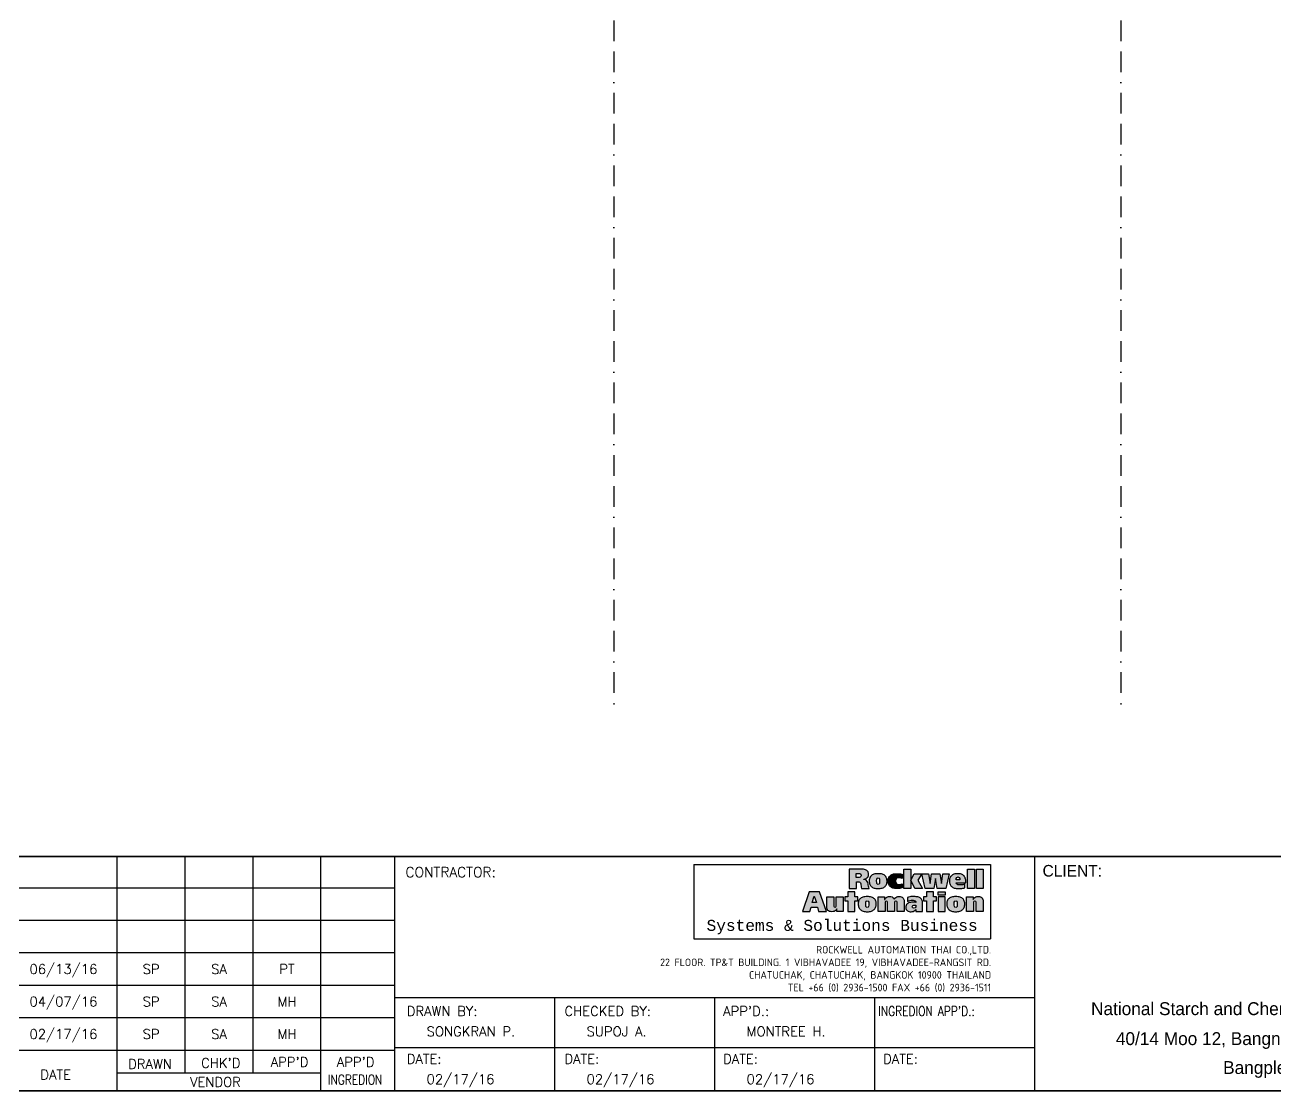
# Model space of a CAD drawing. Header units: metres. Extents: x 0 to 6893, y 0 to 2704.
# Drawn here: x 1394 to 2931, y 0 to 1310 of the extents above; entities that cross this region are included whole.
import ezdxf
from ezdxf.enums import TextEntityAlignment as Align

# ---------------------------------------------------------------- set-up
doc = ezdxf.new("R2010")
doc.units = ezdxf.units.M
doc.linetypes.add('BORDERX2', pattern=[88.9, 25.4, -12.7, 25.4, -12.7, 0, -12.7])
for name, color, linetype in [('GT_1', 9, 'Continuous'), ('HELPPOINT', 7, 'Continuous'), ('MEMBER', 7, 'Continuous'), ('RA_LOGO', 2, 'Continuous'), ('TITLE_BOX', 7, 'Continuous'), ('x01001-FrameArea', 2, 'BORDERX2')]:
    doc.layers.add(name, color=color, linetype=linetype)
doc.styles.add('BOLD', font='monos.ttf')
doc.styles.add('HTX11', font='O8111901')
doc.styles.add('ISO3098B', font='ISO3098B.shx')
doc.styles.add('ROMANS', font='romans.shx', dxfattribs={"width": 0.85, "height": 25})
doc.styles.add('T1', font='browa.ttf', dxfattribs={"height": 1000})

# ---------------------------------------------------------------- blocks, each defined once
blk = doc.blocks.new('RA_LOGO1')
at = {"layer": 'RA_LOGO', "linetype": 'Continuous'}
h = blk.add_hatch(color=1, dxfattribs=at)
h.paths.add_polyline_path([(0.987, 0.539), (1.017, 0.539), (1.033, 0.538), (1.046, 0.533), (1.055, 0.521), (1.061, 0.505), (1.065, 0.484), (1.068, 0.461), (1.071, 0.439), (1.074, 0.42), (1.213, 0.42), (1.207, 0.439), (1.203, 0.46), (1.199, 0.482), (1.195, 0.504), (1.189, 0.526), (1.18, 0.545), (1.166, 0.562), (1.147, 0.575), (1.12, 0.583), (1.142, 0.59), (1.16, 0.598), (1.175, 0.609), (1.188, 0.621), (1.197, 0.637), (1.203, 0.655), (1.205, 0.677), (1.204, 0.694), (1.2, 0.709), (1.194, 0.723), (1.185, 0.734), (1.175, 0.744), (1.162, 0.752), (1.147, 0.759), (1.131, 0.763), (1.112, 0.767), (1.092, 0.769), (1.07, 0.77), (0.853, 0.77), (0.853, 0.42), (0.987, 0.42)])
h.paths.add_polyline_path([(0.981, 0.617), (0.981, 0.692), (1.018, 0.692), (1.044, 0.689), (1.063, 0.679), (1.071, 0.656), (1.066, 0.635), (1.054, 0.623), (1.036, 0.618), (1.016, 0.617)], flags=16)
h = blk.add_hatch(color=1, dxfattribs=at)
h.paths.add_polyline_path([(1.3, 0.676), (1.285, 0.67), (1.271, 0.663), (1.258, 0.654), (1.247, 0.644), (1.238, 0.633), (1.23, 0.62), (1.225, 0.606), (1.22, 0.591), (1.218, 0.574), (1.217, 0.556), (1.218, 0.538), (1.22, 0.522), (1.224, 0.506), (1.229, 0.492), (1.235, 0.479), (1.243, 0.467), (1.253, 0.456), (1.264, 0.447), (1.276, 0.438), (1.29, 0.431), (1.305, 0.425), (1.321, 0.421), (1.339, 0.417), (1.358, 0.415), (1.378, 0.415), (1.399, 0.415), (1.418, 0.417), (1.435, 0.421), (1.452, 0.425), (1.467, 0.431), (1.481, 0.438), (1.493, 0.447), (1.504, 0.456), (1.514, 0.467), (1.522, 0.479), (1.528, 0.492), (1.534, 0.506), (1.537, 0.522), (1.54, 0.538), (1.54, 0.556), (1.539, 0.574), (1.537, 0.591), (1.533, 0.606), (1.527, 0.62), (1.519, 0.633), (1.51, 0.644), (1.499, 0.654), (1.486, 0.663), (1.472, 0.67), (1.456, 0.676), (1.439, 0.681), (1.42, 0.684), (1.4, 0.686), (1.378, 0.687), (1.357, 0.686), (1.336, 0.684), (1.317, 0.681)])
h.paths.add_polyline_path([(1.36, 0.605), (1.378, 0.612), (1.396, 0.605), (1.404, 0.584), (1.406, 0.556), (1.405, 0.529), (1.401, 0.508), (1.393, 0.494), (1.378, 0.49), (1.364, 0.494), (1.356, 0.508), (1.352, 0.529), (1.351, 0.556), (1.353, 0.584)], flags=16)
for color, points in [(1, [(1.697, 0.575), (1.705, 0.591), (1.718, 0.603), (1.735, 0.61), (1.756, 0.612), (1.778, 0.61), (1.796, 0.606), (1.813, 0.599), (1.813, 0.676), (1.793, 0.681), (1.771, 0.684), (1.748, 0.686), (1.721, 0.687), (1.699, 0.686), (1.679, 0.684), (1.66, 0.681), (1.643, 0.676), (1.627, 0.67), (1.613, 0.663), (1.601, 0.654), (1.59, 0.644), (1.581, 0.633), (1.573, 0.62), (1.567, 0.606), (1.563, 0.591), (1.561, 0.574), (1.56, 0.556), (1.56, 0.538), (1.563, 0.522), (1.566, 0.506), (1.572, 0.492), (1.578, 0.479), (1.586, 0.467), (1.596, 0.456), (1.607, 0.447), (1.619, 0.438), (1.632, 0.431), (1.648, 0.425), (1.664, 0.421), (1.682, 0.417), (1.701, 0.415), (1.721, 0.415), (1.748, 0.415), (1.772, 0.418), (1.794, 0.422), (1.815, 0.428), (1.815, 0.505), (1.797, 0.496), (1.778, 0.491), (1.756, 0.49), (1.735, 0.492), (1.718, 0.5), (1.705, 0.514), (1.697, 0.531), (1.694, 0.554)]), (1, [(3.007, 0.42), (3.13, 0.42), (3.13, 0.769), (3.007, 0.769)]), (1, [(3.292, 0.769), (3.169, 0.769), (3.169, 0.42), (3.292, 0.42)]), (1, [(2.233, 0.42), (2.391, 0.42), (2.423, 0.598), (2.424, 0.598), (2.455, 0.42), (2.612, 0.42), (2.671, 0.681), (2.556, 0.681), (2.533, 0.511), (2.532, 0.511), (2.503, 0.681), (2.351, 0.681), (2.324, 0.511), (2.323, 0.511), (2.298, 0.681), (2.174, 0.681)]), (252, [(0.745, 0.265), (0.617, 0.265), (0.617, 0.112), (0.617, 0.096), (0.611, 0.082), (0.594, 0.076), (0.579, 0.082), (0.573, 0.096), (0.572, 0.112), (0.572, 0.265), (0.444, 0.265), (0.444, 0.081), (0.445, 0.062), (0.449, 0.046), (0.455, 0.031), (0.465, 0.018), (0.478, 0.008), (0.494, 0.001), (0.513, -0.004), (0.537, -0.006), (0.558, -0.004), (0.579, 0.001), (0.597, 0.011), (0.612, 0.026), (0.625, 0.047), (0.625, 0), (0.745, 0)]), (252, [(0.956, 0.191), (1.011, 0.191), (1.011, 0.265), (0.956, 0.265), (0.956, 0.355), (0.828, 0.355), (0.828, 0.265), (0.774, 0.265), (0.774, 0.191), (0.828, 0.191), (0.828, 0), (0.956, 0)]), (252, [(1.505, 0.153), (1.505, 0.169), (1.511, 0.183), (1.528, 0.189), (1.543, 0.183), (1.549, 0.169), (1.55, 0.153), (1.55, 0), (1.678, 0), (1.678, 0.153), (1.679, 0.169), (1.685, 0.183), (1.701, 0.189), (1.717, 0.183), (1.723, 0.169), (1.724, 0.153), (1.724, 0), (1.852, 0), (1.852, 0.159), (1.851, 0.173), (1.851, 0.187), (1.85, 0.202), (1.847, 0.215), (1.843, 0.228), (1.836, 0.24), (1.827, 0.25), (1.816, 0.259), (1.8, 0.265), (1.781, 0.269), (1.758, 0.271), (1.738, 0.269), (1.717, 0.264), (1.698, 0.255), (1.682, 0.242), (1.672, 0.225), (1.663, 0.242), (1.649, 0.255), (1.631, 0.264), (1.61, 0.269), (1.589, 0.271), (1.57, 0.27), (1.551, 0.266), (1.535, 0.259), (1.52, 0.249), (1.508, 0.236), (1.497, 0.217), (1.497, 0.265), (1.377, 0.265), (1.377, 0), (1.505, 0)]), (252, [(2.257, 0), (2.386, 0), (2.386, 0.191), (2.441, 0.191), (2.441, 0.265), (2.386, 0.265), (2.386, 0.355), (2.257, 0.355), (2.257, 0.265), (2.203, 0.265), (2.203, 0.191), (2.257, 0.191)]), (252, [(3.117, 0.153), (3.117, 0.169), (3.123, 0.183), (3.14, 0.189), (3.155, 0.183), (3.161, 0.169), (3.162, 0.153), (3.162, 0), (3.29, 0), (3.29, 0.184), (3.289, 0.203), (3.285, 0.219), (3.279, 0.234), (3.269, 0.247), (3.256, 0.257), (3.24, 0.265), (3.221, 0.269), (3.197, 0.271), (3.176, 0.269), (3.155, 0.263), (3.137, 0.253), (3.122, 0.239), (3.109, 0.217), (3.109, 0.265), (2.989, 0.265), (2.989, 0), (3.117, 0)])]:
    blk.add_hatch(color=color, dxfattribs=at).paths.add_polyline_path(points)
h = blk.add_hatch(color=1, dxfattribs=at)
h.paths.add_polyline_path([(1.973, 0.769), (1.847, 0.769), (1.847, 0.42), (1.973, 0.42), (1.973, 0.566)])
h.paths.add_polyline_path([(1.974, 0.566), (2.045, 0.42), (2.187, 0.42), (2.101, 0.566), (2.173, 0.681), (2.036, 0.681)])
h = blk.add_hatch(color=1, dxfattribs=at)
h.paths.add_polyline_path([(2.817, 0.415), (2.838, 0.415), (2.859, 0.415), (2.88, 0.416), (2.901, 0.418), (2.92, 0.421), (2.938, 0.425), (2.956, 0.43), (2.956, 0.497), (2.939, 0.49), (2.918, 0.485), (2.895, 0.482), (2.87, 0.481), (2.849, 0.482), (2.83, 0.485), (2.815, 0.493), (2.804, 0.504), (2.8, 0.521), (2.975, 0.521), (2.975, 0.536), (2.974, 0.555), (2.972, 0.572), (2.969, 0.589), (2.965, 0.605), (2.96, 0.619), (2.953, 0.632), (2.944, 0.645), (2.934, 0.655), (2.922, 0.665), (2.909, 0.673), (2.894, 0.679), (2.877, 0.683), (2.858, 0.686), (2.838, 0.687), (2.816, 0.686), (2.795, 0.684), (2.777, 0.681), (2.759, 0.676), (2.744, 0.67), (2.73, 0.663), (2.717, 0.654), (2.706, 0.644), (2.697, 0.633), (2.69, 0.62), (2.684, 0.606), (2.679, 0.591), (2.677, 0.574), (2.676, 0.556), (2.677, 0.538), (2.679, 0.522), (2.683, 0.507), (2.688, 0.492), (2.694, 0.479), (2.702, 0.467), (2.712, 0.456), (2.723, 0.447), (2.735, 0.438), (2.749, 0.431), (2.764, 0.425), (2.78, 0.421), (2.798, 0.417)])
h.paths.add_polyline_path([(2.799, 0.576), (2.801, 0.598), (2.811, 0.618), (2.834, 0.627), (2.855, 0.618), (2.864, 0.598), (2.865, 0.576)], flags=16)
h = blk.add_hatch(color=252, dxfattribs=at)
h.paths.add_polyline_path([(0.272, 0.077), (0.296, 0), (0.439, 0), (0.312, 0.355), (0.124, 0.355), (0, 0), (0.136, 0), (0.158, 0.077)])
h.paths.add_polyline_path([(0.255, 0.162), (0.177, 0.162), (0.216, 0.28)], flags=16)
h = blk.add_hatch(color=252, dxfattribs=at)
h.paths.add_polyline_path([(1.14, -0.003), (1.159, -0.005), (1.18, -0.006), (1.201, -0.005), (1.22, -0.003), (1.238, 0), (1.255, 0.005), (1.27, 0.011), (1.284, 0.018), (1.297, 0.027), (1.308, 0.036), (1.317, 0.047), (1.326, 0.06), (1.333, 0.073), (1.338, 0.087), (1.342, 0.103), (1.344, 0.12), (1.345, 0.137), (1.344, 0.156), (1.341, 0.173), (1.337, 0.188), (1.331, 0.203), (1.323, 0.216), (1.313, 0.227), (1.302, 0.238), (1.29, 0.246), (1.275, 0.254), (1.259, 0.26), (1.242, 0.265), (1.223, 0.268), (1.202, 0.27), (1.18, 0.271), (1.158, 0.27), (1.137, 0.268), (1.118, 0.265), (1.101, 0.26), (1.085, 0.254), (1.071, 0.246), (1.058, 0.238), (1.047, 0.227), (1.038, 0.216), (1.03, 0.203), (1.024, 0.188), (1.02, 0.173), (1.017, 0.156), (1.016, 0.137), (1.017, 0.12), (1.019, 0.103), (1.023, 0.087), (1.028, 0.073), (1.035, 0.06), (1.043, 0.047), (1.053, 0.036), (1.064, 0.027), (1.076, 0.018), (1.09, 0.011), (1.105, 0.005), (1.122, 0)])
h.paths.add_polyline_path([(1.165, 0.075), (1.157, 0.089), (1.153, 0.111), (1.152, 0.137), (1.154, 0.166), (1.162, 0.187), (1.18, 0.195), (1.198, 0.187), (1.207, 0.166), (1.208, 0.137), (1.207, 0.111), (1.204, 0.089), (1.195, 0.075), (1.18, 0.07)], flags=16)
h = blk.add_hatch(color=252, dxfattribs=at)
h.paths.add_polyline_path([(1.883, 0.052), (1.889, 0.036), (1.899, 0.023), (1.911, 0.012), (1.926, 0.004), (1.942, -0.001), (1.96, -0.005), (1.978, -0.006), (1.999, -0.004), (2.019, 0.001), (2.037, 0.01), (2.052, 0.022), (2.065, 0.04), (2.065, 0), (2.184, 0), (2.184, 0.161), (2.183, 0.18), (2.179, 0.197), (2.173, 0.212), (2.165, 0.225), (2.155, 0.236), (2.144, 0.245), (2.131, 0.252), (2.117, 0.258), (2.102, 0.263), (2.086, 0.266), (2.07, 0.268), (2.054, 0.27), (2.038, 0.271), (2.022, 0.271), (1.995, 0.27), (1.973, 0.269), (1.953, 0.266), (1.933, 0.261), (1.911, 0.256), (1.911, 0.181), (1.932, 0.19), (1.954, 0.197), (1.977, 0.202), (2, 0.204), (2.019, 0.203), (2.037, 0.2), (2.053, 0.194), (2.063, 0.183), (2.067, 0.165), (2.053, 0.167), (2.036, 0.168), (2.018, 0.169), (2, 0.168), (1.983, 0.167), (1.965, 0.164), (1.948, 0.16), (1.933, 0.154), (1.918, 0.147), (1.906, 0.137), (1.896, 0.125), (1.888, 0.11), (1.883, 0.092), (1.881, 0.072)])
h.paths.add_polyline_path([(1.998, 0.086), (2.007, 0.106), (2.028, 0.115), (2.055, 0.116), (2.067, 0.116), (2.067, 0.108), (2.063, 0.086), (2.05, 0.068), (2.028, 0.061), (2.011, 0.064), (2.001, 0.072)], flags=16)
h = blk.add_hatch(color=252, dxfattribs=at)
h.paths.add_polyline_path([(2.471, 0), (2.599, 0), (2.599, 0.264), (2.471, 0.264)])
h.paths.add_polyline_path([(2.599, 0.296), (2.599, 0.355), (2.471, 0.355), (2.471, 0.296)])
h = blk.add_hatch(color=252, dxfattribs=at)
h.paths.add_polyline_path([(2.751, -0.003), (2.77, -0.005), (2.791, -0.006), (2.811, -0.005), (2.831, -0.003), (2.849, 0), (2.865, 0.005), (2.881, 0.011), (2.895, 0.018), (2.907, 0.027), (2.918, 0.036), (2.928, 0.047), (2.936, 0.06), (2.943, 0.073), (2.948, 0.087), (2.952, 0.103), (2.955, 0.12), (2.955, 0.137), (2.954, 0.156), (2.952, 0.173), (2.947, 0.188), (2.941, 0.203), (2.934, 0.216), (2.924, 0.227), (2.913, 0.238), (2.9, 0.246), (2.886, 0.254), (2.87, 0.26), (2.852, 0.265), (2.833, 0.268), (2.813, 0.27), (2.791, 0.271), (2.769, 0.27), (2.748, 0.268), (2.729, 0.265), (2.711, 0.26), (2.695, 0.254), (2.681, 0.246), (2.669, 0.238), (2.658, 0.227), (2.648, 0.216), (2.64, 0.203), (2.634, 0.188), (2.63, 0.173), (2.628, 0.156), (2.627, 0.137), (2.627, 0.12), (2.63, 0.103), (2.633, 0.087), (2.639, 0.073), (2.645, 0.06), (2.654, 0.047), (2.663, 0.036), (2.674, 0.027), (2.687, 0.018), (2.701, 0.011), (2.716, 0.005), (2.733, 0)])
h.paths.add_polyline_path([(2.776, 0.075), (2.768, 0.089), (2.764, 0.111), (2.763, 0.137), (2.765, 0.166), (2.773, 0.187), (2.791, 0.195), (2.809, 0.187), (2.817, 0.166), (2.819, 0.137), (2.818, 0.111), (2.814, 0.089), (2.806, 0.075), (2.791, 0.07)], flags=16)
at = {"layer": 'RA_LOGO', "color": 1, "linetype": 'Continuous'}
for points in [[(1.147, 0.759), (1.131, 0.763), (1.112, 0.767), (1.092, 0.769), (1.07, 0.77), (0.853, 0.77), (0.853, 0.42), (0.987, 0.42), (0.987, 0.539), (1.017, 0.539), (1.033, 0.538), (1.046, 0.533), (1.055, 0.521), (1.061, 0.505), (1.065, 0.484), (1.068, 0.461), (1.071, 0.439), (1.074, 0.42), (1.213, 0.42), (1.207, 0.439), (1.203, 0.46), (1.199, 0.482), (1.195, 0.504), (1.189, 0.526), (1.18, 0.545), (1.166, 0.562), (1.147, 0.575), (1.121, 0.583), (1.121, 0.584), (1.142, 0.59), (1.16, 0.598), (1.175, 0.609), (1.188, 0.621), (1.197, 0.637), (1.203, 0.655), (1.205, 0.677), (1.204, 0.694), (1.2, 0.709), (1.194, 0.723), (1.185, 0.734), (1.175, 0.744), (1.162, 0.752)], [(1.016, 0.617), (0.981, 0.617), (0.981, 0.692), (1.018, 0.692), (1.044, 0.689), (1.063, 0.679), (1.071, 0.656), (1.066, 0.635), (1.054, 0.623), (1.036, 0.618)], [(1.456, 0.676), (1.439, 0.681), (1.42, 0.684), (1.4, 0.686), (1.378, 0.687), (1.357, 0.686), (1.336, 0.684), (1.317, 0.681), (1.3, 0.676), (1.285, 0.67), (1.271, 0.663), (1.258, 0.654), (1.247, 0.644), (1.238, 0.633), (1.23, 0.62), (1.225, 0.606), (1.22, 0.591), (1.218, 0.574), (1.217, 0.556), (1.217, 0.556), (1.218, 0.538), (1.22, 0.522), (1.224, 0.506), (1.229, 0.492), (1.235, 0.479), (1.243, 0.467), (1.253, 0.456), (1.264, 0.447), (1.276, 0.438), (1.29, 0.431), (1.305, 0.425), (1.321, 0.421), (1.339, 0.417), (1.358, 0.415), (1.378, 0.415), (1.399, 0.415), (1.418, 0.417), (1.435, 0.421), (1.452, 0.425), (1.467, 0.431), (1.481, 0.438), (1.493, 0.447), (1.504, 0.456), (1.514, 0.467), (1.522, 0.479), (1.528, 0.492), (1.534, 0.506), (1.537, 0.522), (1.54, 0.538), (1.54, 0.556), (1.539, 0.574), (1.537, 0.591), (1.533, 0.606), (1.527, 0.62), (1.519, 0.633), (1.51, 0.644), (1.499, 0.654), (1.486, 0.663), (1.472, 0.67)], [(1.679, 0.684), (1.699, 0.686), (1.721, 0.687), (1.748, 0.686), (1.771, 0.684), (1.793, 0.681), (1.813, 0.676), (1.813, 0.599), (1.796, 0.606), (1.778, 0.61), (1.756, 0.612), (1.735, 0.61), (1.718, 0.603), (1.705, 0.591), (1.697, 0.575), (1.694, 0.554), (1.697, 0.531), (1.705, 0.514), (1.718, 0.5), (1.735, 0.492), (1.756, 0.49), (1.778, 0.491), (1.797, 0.496), (1.815, 0.505), (1.815, 0.428), (1.794, 0.422), (1.772, 0.418), (1.748, 0.415), (1.721, 0.415), (1.701, 0.415), (1.682, 0.417), (1.664, 0.421), (1.648, 0.425), (1.632, 0.431), (1.619, 0.438), (1.607, 0.447), (1.596, 0.456), (1.586, 0.467), (1.578, 0.479), (1.572, 0.492), (1.566, 0.506), (1.563, 0.522), (1.56, 0.538), (1.56, 0.556), (1.561, 0.574), (1.563, 0.591), (1.567, 0.606), (1.573, 0.62), (1.581, 0.633), (1.59, 0.644), (1.601, 0.654), (1.613, 0.663), (1.627, 0.67), (1.643, 0.676), (1.66, 0.681)], [(1.973, 0.42), (1.847, 0.42), (1.847, 0.769), (1.973, 0.769), (1.973, 0.566), (1.974, 0.566), (1.973, 0.566)], [(2.817, 0.415), (2.838, 0.415), (2.859, 0.415), (2.88, 0.416), (2.901, 0.418), (2.92, 0.421), (2.938, 0.425), (2.956, 0.43), (2.956, 0.497), (2.939, 0.49), (2.918, 0.485), (2.895, 0.482), (2.87, 0.481), (2.849, 0.482), (2.83, 0.485), (2.815, 0.493), (2.804, 0.504), (2.8, 0.521), (2.975, 0.521), (2.975, 0.536), (2.974, 0.555), (2.972, 0.572), (2.969, 0.589), (2.965, 0.605), (2.96, 0.619), (2.953, 0.632), (2.944, 0.645), (2.934, 0.655), (2.922, 0.665), (2.909, 0.673), (2.894, 0.679), (2.877, 0.683), (2.858, 0.686), (2.838, 0.687), (2.816, 0.686), (2.795, 0.684), (2.777, 0.681), (2.759, 0.676), (2.744, 0.67), (2.73, 0.663), (2.717, 0.654), (2.706, 0.644), (2.697, 0.633), (2.69, 0.62), (2.684, 0.606), (2.679, 0.591), (2.677, 0.574), (2.676, 0.556), (2.676, 0.556), (2.677, 0.538), (2.679, 0.522), (2.683, 0.507), (2.688, 0.492), (2.694, 0.479), (2.702, 0.467), (2.712, 0.456), (2.723, 0.447), (2.735, 0.438), (2.749, 0.431), (2.764, 0.425), (2.78, 0.421), (2.798, 0.417)], [(3.007, 0.42), (3.007, 0.769), (3.13, 0.769), (3.13, 0.42)], [(3.169, 0.42), (3.169, 0.769), (3.292, 0.769), (3.292, 0.42)], [(1.351, 0.556), (1.353, 0.584), (1.36, 0.605), (1.378, 0.612), (1.396, 0.605), (1.404, 0.584), (1.406, 0.556), (1.405, 0.529), (1.401, 0.508), (1.393, 0.494), (1.378, 0.49), (1.364, 0.494), (1.356, 0.508), (1.352, 0.529)], [(2.045, 0.42), (1.974, 0.566), (2.036, 0.681), (2.173, 0.681), (2.101, 0.566), (2.187, 0.42)], [(2.455, 0.42), (2.424, 0.598), (2.423, 0.598), (2.391, 0.42), (2.233, 0.42), (2.174, 0.681), (2.298, 0.681), (2.323, 0.511), (2.324, 0.511), (2.351, 0.681), (2.503, 0.681), (2.532, 0.511), (2.533, 0.511), (2.556, 0.681), (2.671, 0.681), (2.612, 0.42)], [(2.865, 0.576), (2.799, 0.576), (2.801, 0.598), (2.811, 0.618), (2.834, 0.627), (2.855, 0.618), (2.864, 0.598)]]:
    blk.add_lwpolyline(points, close=True, dxfattribs=at)
at = {"layer": 'RA_LOGO', "color": 252, "linetype": 'Continuous'}
for points in [[(0.296, 0), (0.439, 0), (0.312, 0.355), (0.124, 0.355), (0, 0), (0.136, 0), (0.158, 0.077), (0.272, 0.077)], [(0.216, 0.279), (0.217, 0.279), (0.255, 0.162), (0.177, 0.162)], [(0.455, 0.031), (0.449, 0.046), (0.445, 0.062), (0.444, 0.081), (0.444, 0.265), (0.572, 0.265), (0.572, 0.112), (0.573, 0.096), (0.579, 0.082), (0.594, 0.076), (0.611, 0.082), (0.617, 0.096), (0.617, 0.112), (0.617, 0.265), (0.745, 0.265), (0.745, 0), (0.625, 0), (0.625, 0.045), (0.624, 0.045), (0.612, 0.026), (0.597, 0.011), (0.579, 0.001), (0.558, -0.004), (0.537, -0.006), (0.513, -0.004), (0.494, 0.001), (0.478, 0.008), (0.465, 0.018)], [(0.956, 0.191), (1.011, 0.191), (1.011, 0.265), (0.956, 0.265), (0.956, 0.355), (0.828, 0.355), (0.828, 0.265), (0.774, 0.265), (0.774, 0.191), (0.828, 0.191), (0.828, 0), (0.956, 0)], [(1.158, 0.27), (1.137, 0.268), (1.118, 0.265), (1.101, 0.26), (1.085, 0.254), (1.071, 0.246), (1.058, 0.238), (1.047, 0.227), (1.038, 0.216), (1.03, 0.203), (1.024, 0.188), (1.02, 0.173), (1.017, 0.156), (1.016, 0.137), (1.016, 0.137), (1.017, 0.12), (1.019, 0.103), (1.023, 0.087), (1.028, 0.073), (1.035, 0.06), (1.043, 0.047), (1.053, 0.036), (1.064, 0.027), (1.076, 0.018), (1.09, 0.011), (1.105, 0.005), (1.122, 0), (1.14, -0.003), (1.159, -0.005), (1.18, -0.006), (1.201, -0.005), (1.22, -0.003), (1.238, 0), (1.255, 0.005), (1.27, 0.011), (1.284, 0.018), (1.297, 0.027), (1.308, 0.036), (1.317, 0.047), (1.326, 0.06), (1.333, 0.073), (1.338, 0.087), (1.342, 0.103), (1.344, 0.12), (1.345, 0.137), (1.345, 0.137), (1.344, 0.156), (1.341, 0.173), (1.337, 0.188), (1.331, 0.203), (1.323, 0.216), (1.313, 0.227), (1.302, 0.238), (1.29, 0.246), (1.275, 0.254), (1.259, 0.26), (1.242, 0.265), (1.223, 0.268), (1.202, 0.27), (1.18, 0.271), (1.18, 0.271)], [(1.549, 0.169), (1.543, 0.183), (1.528, 0.189), (1.511, 0.183), (1.505, 0.169), (1.505, 0.153), (1.505, 0), (1.377, 0), (1.377, 0.265), (1.497, 0.265), (1.497, 0.219), (1.499, 0.219), (1.508, 0.236), (1.52, 0.249), (1.535, 0.259), (1.551, 0.266), (1.57, 0.27), (1.589, 0.271), (1.61, 0.269), (1.631, 0.264), (1.649, 0.255), (1.663, 0.242), (1.672, 0.226), (1.673, 0.226), (1.682, 0.242), (1.698, 0.255), (1.717, 0.264), (1.738, 0.269), (1.758, 0.271), (1.781, 0.269), (1.8, 0.265), (1.816, 0.259), (1.827, 0.25), (1.836, 0.24), (1.843, 0.228), (1.847, 0.215), (1.85, 0.202), (1.851, 0.187), (1.851, 0.173), (1.852, 0.159), (1.852, 0), (1.724, 0), (1.724, 0.153), (1.723, 0.169), (1.717, 0.183), (1.701, 0.189), (1.685, 0.183), (1.679, 0.169), (1.678, 0.153), (1.678, 0), (1.55, 0), (1.55, 0.153)], [(1.973, 0.269), (1.953, 0.266), (1.933, 0.261), (1.911, 0.256), (1.911, 0.181), (1.932, 0.19), (1.954, 0.197), (1.977, 0.202), (2, 0.204), (2.019, 0.203), (2.037, 0.2), (2.053, 0.194), (2.063, 0.183), (2.067, 0.165), (2.053, 0.167), (2.036, 0.168), (2.018, 0.169), (2, 0.168), (1.983, 0.167), (1.965, 0.164), (1.948, 0.16), (1.933, 0.154), (1.918, 0.147), (1.906, 0.137), (1.896, 0.125), (1.888, 0.11), (1.883, 0.092), (1.881, 0.072), (1.881, 0.072), (1.883, 0.052), (1.889, 0.036), (1.899, 0.023), (1.911, 0.012), (1.926, 0.004), (1.942, -0.001), (1.96, -0.005), (1.978, -0.006), (1.999, -0.004), (2.019, 0.001), (2.037, 0.01), (2.052, 0.022), (2.064, 0.038), (2.065, 0.038), (2.065, 0), (2.184, 0), (2.184, 0.161), (2.183, 0.18), (2.179, 0.197), (2.173, 0.212), (2.165, 0.225), (2.155, 0.236), (2.144, 0.245), (2.131, 0.252), (2.117, 0.258), (2.102, 0.263), (2.086, 0.266), (2.07, 0.268), (2.054, 0.27), (2.038, 0.271), (2.022, 0.271), (1.995, 0.27)], [(2.386, 0), (2.386, 0.191), (2.441, 0.191), (2.441, 0.265), (2.386, 0.265), (2.386, 0.355), (2.257, 0.355), (2.257, 0.265), (2.203, 0.265), (2.203, 0.191), (2.257, 0.191), (2.257, 0)], [(2.471, 0.296), (2.471, 0.355), (2.599, 0.355), (2.599, 0.296)], [(2.599, 0), (2.599, 0.264), (2.471, 0.264), (2.471, 0)], [(2.87, 0.26), (2.852, 0.265), (2.833, 0.268), (2.813, 0.27), (2.791, 0.271), (2.769, 0.27), (2.748, 0.268), (2.729, 0.265), (2.711, 0.26), (2.695, 0.254), (2.681, 0.246), (2.669, 0.238), (2.658, 0.227), (2.648, 0.216), (2.64, 0.203), (2.634, 0.188), (2.63, 0.173), (2.628, 0.156), (2.627, 0.137), (2.627, 0.137), (2.627, 0.12), (2.63, 0.103), (2.633, 0.087), (2.639, 0.073), (2.645, 0.06), (2.654, 0.047), (2.663, 0.036), (2.674, 0.027), (2.687, 0.018), (2.701, 0.011), (2.716, 0.005), (2.733, 0), (2.751, -0.003), (2.77, -0.005), (2.791, -0.006), (2.811, -0.005), (2.831, -0.003), (2.849, 0), (2.865, 0.005), (2.881, 0.011), (2.895, 0.018), (2.907, 0.027), (2.918, 0.036), (2.928, 0.047), (2.936, 0.06), (2.943, 0.073), (2.948, 0.087), (2.952, 0.103), (2.955, 0.12), (2.955, 0.137), (2.955, 0.137), (2.954, 0.156), (2.952, 0.173), (2.947, 0.188), (2.941, 0.203), (2.934, 0.216), (2.924, 0.227), (2.913, 0.238), (2.9, 0.246), (2.886, 0.254)], [(3.117, 0.169), (3.117, 0.153), (3.117, 0), (2.989, 0), (2.989, 0.265), (3.109, 0.265), (3.109, 0.219), (3.11, 0.219), (3.122, 0.239), (3.137, 0.253), (3.155, 0.263), (3.176, 0.269), (3.197, 0.271), (3.221, 0.269), (3.24, 0.265), (3.256, 0.257), (3.269, 0.247), (3.279, 0.234), (3.285, 0.219), (3.289, 0.203), (3.29, 0.184), (3.29, 0), (3.162, 0), (3.162, 0.153), (3.161, 0.169), (3.155, 0.183), (3.14, 0.189), (3.123, 0.183)], [(1.152, 0.137), (1.154, 0.166), (1.162, 0.187), (1.18, 0.195), (1.198, 0.187), (1.207, 0.166), (1.208, 0.137), (1.207, 0.111), (1.204, 0.089), (1.195, 0.075), (1.18, 0.07), (1.165, 0.075), (1.157, 0.089), (1.153, 0.111)], [(2.067, 0.108), (2.063, 0.086), (2.05, 0.068), (2.028, 0.061), (2.011, 0.064), (2.001, 0.072), (1.998, 0.086), (2.007, 0.106), (2.028, 0.115), (2.055, 0.116), (2.067, 0.116)], [(2.763, 0.137), (2.765, 0.166), (2.773, 0.187), (2.791, 0.195), (2.809, 0.187), (2.817, 0.166), (2.819, 0.137), (2.818, 0.111), (2.814, 0.089), (2.806, 0.075), (2.791, 0.07), (2.776, 0.075), (2.768, 0.089), (2.764, 0.111)]]:
    blk.add_lwpolyline(points, close=True, dxfattribs=at)
blk = doc.blocks.new('TPA')
at = {"color": 0}
for p, q in [((565225.5, 502262.6), (565225.5, 502159)), ((565225.5, 502262.6), (565640.1, 502262.6)), ((565640.1, 502262.6), (565640.1, 502159)), ((565225.5, 502159), (565640.1, 502159))]:
    blk.add_line(p, q, dxfattribs=at)
at = {"layer": 'GT_1', "color": 4, "flags": 128}
for points in [[(564419.8, 501946.4), (564419.8, 502273.8)], [(564514.7, 501971.1), (564514.7, 502273.8)], [(564609.7, 501971.2), (564609.7, 502273.8)], [(564704.3, 501946.4), (564704.3, 502273.8)], [(564807.7, 501946.4), (564807.7, 502273.8)], [(565702.1, 501946.4), (565702.1, 502273.8)], [(564807.7, 502229.7), (562706.8, 502229.7)], [(564807.7, 502184.4), (562706.8, 502184.4)], [(564807.7, 502139.1), (562706.8, 502139.1)], [(564807.7, 502093.7), (562706.8, 502093.7)], [(565702.1, 502076.3), (564807.7, 502076.3)], [(565031.3, 501946.4), (565031.3, 502076.3)], [(565254.9, 501946.4), (565254.9, 502076.3)], [(565478.5, 501946.4), (565478.5, 502076.3)], [(564807.7, 502048.3), (562706.8, 502048.3)], [(565702.1, 502006.4), (564807.7, 502006.4)], [(564807.6, 502003), (562706.8, 502003)], [(564704.3, 501971.1), (564419.8, 501971.1)]]:
    blk.add_lwpolyline(points, dxfattribs=at)
at = {"layer": 'HELPPOINT', "color": 4, "lineweight": 35}
blk.add_line((567131, 501946.4), (562706.8, 501946.4), dxfattribs=at)
blk.add_line((567131, 501946.4), (562706.8, 501946.4), dxfattribs=at)
at = {"layer": 'MEMBER', "color": 4, "lineweight": 35}
blk.add_line((562706.8, 502273.8), (567131, 502273.8), dxfattribs=at)
blk.add_line((562706.8, 502273.8), (567131, 502273.8), dxfattribs=at)
at = {"color": 0, "xscale": 76.7727272878401, "yscale": 76.77272728795651, "zscale": 76.772727288}
blk.add_blockref('RA_LOGO1', (565377.2, 502197.1), dxfattribs=at)
at = {"color": 0, "insert": (565243.3, 502185.3), "char_height": 15.355, "width": 438.272, "attachment_point": 1, "style": 'BOLD'}
blk.add_mtext('{\\W1.04;Systems & Solutions Business}', dxfattribs=at)
at = {"color": 4, "insert": (565640.9, 502148.9), "char_height": 10.5571, "width": 527.854, "attachment_point": 3, "style": 'ISO3098B'}
blk.add_mtext('ROCKWELL AUTOMATION THAI CO.,LTD.\\P22 FLOOR. TP&T BUILDING. 1 VIBHAVADEE 19, VIBHAVADEE-RANGSIT RD. CHATUCHAK, CHATUCHAK, BANGKOK 10900 THAILAND\\PTEL +66 (0) 2936-1500 FAX +66 (0) 2936-1511', dxfattribs=at)
at = {"style": 'HTX11'}
for tag, p in [('A', (566704.3, 502037.1)), ('B', (567038.2, 501963.3))]:
    blk.add_attdef(tag, text='', height=16.8, dxfattribs=at).set_placement(p, align=Align.MIDDLE_CENTER)
at = {"layer": 'GT_1', "color": 4, "style": 'HTX11'}
blk.add_text('CLIENT:', height=16.19, dxfattribs=at).set_placement((565712.8, 502245.8))
at = {"layer": 'MEMBER', "color": 4, "ltscale": 0.8, "style": 'ROMANS'}
for s, height, p in [('CONTRACTOR:', 14.035, (564822.6, 502244.9)), ('DRAWN BY:', 13.49, (564824.3, 502051.1)), ('CHECKED BY:', 13.495, (565044.7, 502051.1)), ("APP'D.:", 13.49, (565266.5, 502051.1)), ('SONGKRAN P.', 13.495, (564852.1, 502022.7)), ('SUPOJ A.', 13.49, (565075.6, 502022.7)), ('MONTREE H.', 13.49, (565299.2, 502022.7)), ('DRAWN', 13.49, (564435, 501977.3)), ("CHK'D", 13.49, (564537, 501978.7)), ("APP'D", 13.49, (564634.3, 501980.1)), ("APP'D", 13.49, (564726.6, 501980.1)), ('DATE:', 13.49, (564824.3, 501984.5)), ('DATE:', 13.49, (565044.7, 501984.5)), ('DATE:', 13.49, (565266.5, 501984.5)), ('DATE:', 13.49, (565490.1, 501984.5)), ('DATE', 13.49, (564312.3, 501962.5)), ('02/17/16', 13.49, (564852.1, 501956)), ('02/17/16', 13.49, (565075.6, 501956)), ('02/17/16', 13.49, (565299.2, 501956)), ('VENDOR', 13.49, (564521.5, 501952.2))]:
    blk.add_text(s, height=height, dxfattribs=at).set_placement(p)
for s, p in [('06/13/16', (564344.6, 502116.6)), ('SP', (564467.2, 502116.6)), ('SA', (564562.1, 502116.6)), ('PT', (564657, 502116.6)), ('04/07/16', (564344.6, 502071.2)), ('SP', (564467.2, 502071.2)), ('SA', (564562.1, 502071.2)), ('MH', (564657, 502071.2)), ('02/17/16', (564344.6, 502025.8)), ('SP', (564467.2, 502025.8)), ('SA', (564562.1, 502025.8)), ('MH', (564657, 502025.8))]:
    blk.add_text(s, height=13.49, dxfattribs=at).set_placement(p, align=Align.MIDDLE_CENTER)
at = {"layer": 'MEMBER', "color": 4, "ltscale": 0.8, "style": 'ROMANS', "width": 0.8}
for s, height, p in [("INGREDION APP'D.:", 13.495, (565483.3, 502051.1)), ('INGREDION', 13.49, (564714.3, 501955.4))]:
    blk.add_text(s, height=height, dxfattribs=at).set_placement(p)
at = {"layer": 'TITLE_BOX', "color": 7, "linetype": 'ByBlock', "style": 'T1'}
for s, p in [('National Starch and Chemical (Thailand) Limited', (566298.3, 502052.3)), ('40/14 Moo 12, Bangna Trad Road Bangkaew', (566298.3, 502010.5)), ('Bangplee Samutprakarn 10540', (566298.3, 501970.1))]:
    blk.add_text(s, height=18, dxfattribs=at).set_placement(p, align=Align.RIGHT)
blk = doc.blocks.new('SLOT_0')
at = {"layer": 'x01001-FrameArea'}
for p, q in [((2118.2, 2561.5), (2118.2, 475)), ((2741.3, 2561.5), (2741.3, 475))]:
    blk.add_line(p, q, dxfattribs=at)
at = {"xscale": 0.8800000000046566, "yscale": 0.8800000000046566, "zscale": 0.8800000000000001}
blk.add_blockref('TPA', (-495182, -441712.8), dxfattribs=at)

msp = doc.modelspace()

# ---------------------------------------------------------------- block references
msp.add_blockref('SLOT_0', (0, 0))

doc.saveas('drawing.dxf')
